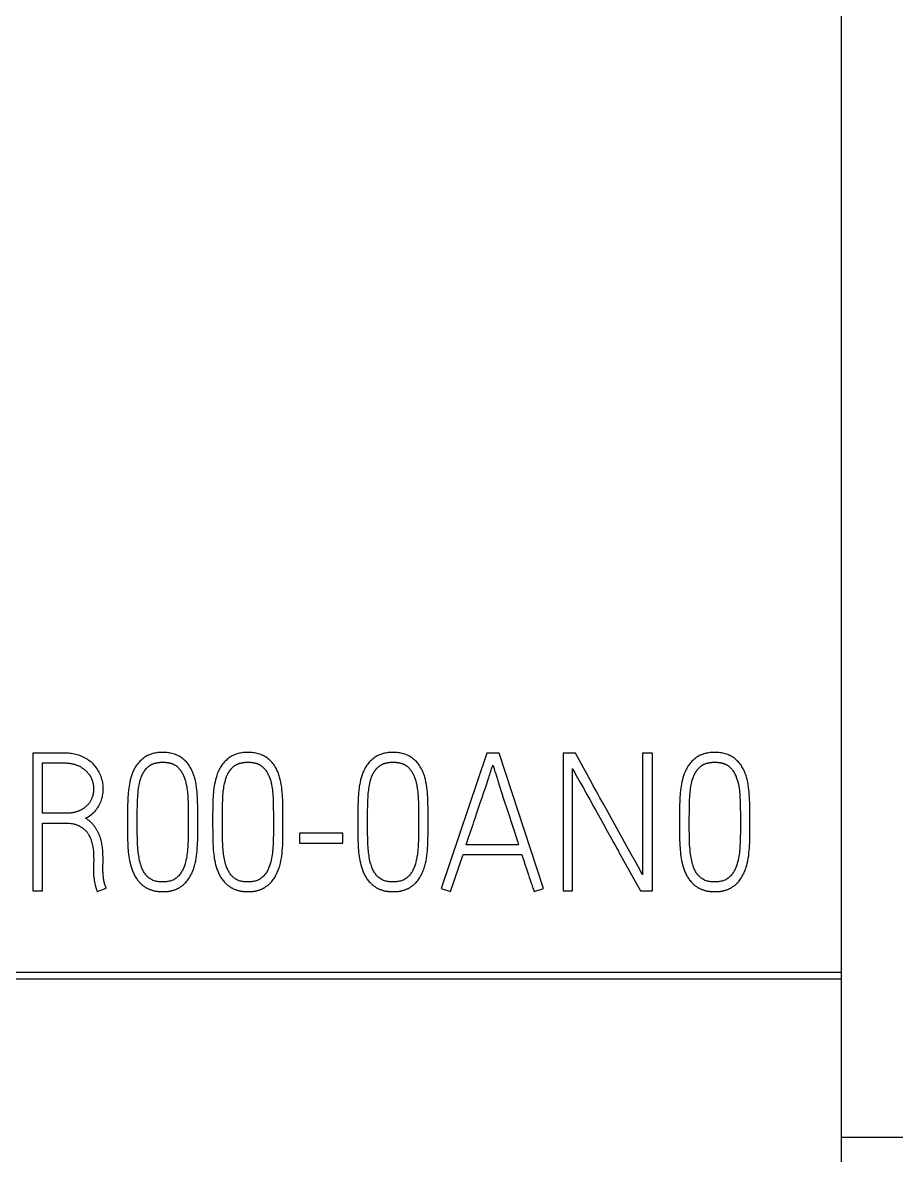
# Model space of a CAD drawing. Header units: millimetres. Extents: x 6750 to 121550, y -28210 to 66060.
# Drawn here: x 34171.4 to 34257, y 57531.3 to 57642.3 of the extents above; entities that cross this region are included whole.
import ezdxf

# ---------------------------------------------------------------- set-up
doc = ezdxf.new("R2010")
doc.units = ezdxf.units.MM
doc.layers.add('10000_FRONT', color=7, linetype='Continuous')
doc.layers.add('10500_FRONT_LABELING', color=7, linetype='Continuous')
doc.layers.add('DN.1. NET LIEN MANH', color=7, linetype='Continuous', lineweight=40)

# ---------------------------------------------------------------- blocks, each defined once
blk = doc.blocks.new('A$C0C6D7916')
at = {"layer": '10000_FRONT', "linetype": 'Continuous'}
for p, q in [((-7, 0), (-7, 117.137)), ((-7, 46.3), (-42, 46.3)), ((-7, 46.226), (-42, 46.226)), ((0, 44.5), (-7, 44.5))]:
    blk.add_line(p, q, dxfattribs=at)
at = {"layer": '10500_FRONT_LABELING', "linetype": 'Continuous'}
for p, q in [((-15.563, 48.691), (-15.821, 48.69)), ((-15.821, 48.69), (-15.821, 47.19)), ((-10.869, 48.692), (-11.366, 47.213)), ((-10.736, 48.692), (-10.869, 48.692)), ((-10.252, 47.213), (-10.736, 48.692)), ((-10.038, 48.69), (-10.038, 47.19)), ((-9.903, 48.69), (-10.038, 48.69)), ((-9.718, 48.353), (-9.903, 48.69)), ((-9.17, 48.69), (-9.17, 47.363)), ((-9.064, 48.69), (-9.17, 48.69)), ((-9.064, 47.19), (-9.064, 48.69)), ((-15.715, 48.035), (-15.715, 48.584)), ((-15.715, 48.584), (-15.476, 48.584)), ((-10.803, 48.559), (-10.791, 48.523)), ((-10.881, 48.323), (-10.847, 48.426)), ((-10.791, 48.523), (-10.784, 48.499)), ((-10.784, 48.499), (-10.776, 48.476)), ((-10.776, 48.476), (-10.772, 48.464)), ((-10.772, 48.464), (-10.769, 48.452)), ((-9.935, 47.19), (-9.935, 48.522)), ((-10.901, 48.265), (-10.881, 48.323)), ((-10.941, 48.147), (-10.921, 48.206)), ((-10.921, 48.206), (-10.901, 48.265)), ((-10.686, 48.194), (-10.64, 48.055)), ((-9.778, 48.24), (-9.747, 48.184)), ((-9.635, 48.204), (-9.656, 48.241)), ((-9.615, 48.166), (-9.635, 48.204)), ((-14.127, 48.121), (-14.127, 48.079)), ((-14.127, 48.079), (-14.126, 48.038)), ((-14.022, 48.015), (-14.022, 48.071)), ((-13.198, 48.121), (-13.198, 48.079)), ((-13.198, 48.079), (-13.197, 48.038)), ((-13.093, 48.015), (-13.093, 48.071)), ((-11.615, 48.121), (-11.614, 48.079)), ((-11.614, 48.079), (-11.614, 48.038)), ((-11.51, 48.015), (-11.51, 48.071)), ((-11, 47.971), (-10.966, 48.074)), ((-10.966, 48.074), (-10.941, 48.147)), ((-10.64, 48.055), (-10.585, 47.887)), ((-9.573, 48.091), (-9.615, 48.166)), ((-8.105, 48.121), (-8.105, 48.079)), ((-8.105, 48.079), (-8.104, 48.038)), ((-8, 48.015), (-8, 48.071)), ((-15.462, 48.035), (-15.715, 48.035)), ((-14.789, 47.935), (-14.788, 47.796)), ((-14.126, 48.038), (-14.126, 47.996)), ((-14.126, 47.996), (-14.126, 47.955)), ((-14.126, 47.955), (-14.126, 47.914)), ((-14.022, 47.96), (-14.022, 48.015)), ((-13.86, 47.935), (-13.859, 47.796)), ((-13.197, 48.038), (-13.197, 47.996)), ((-13.197, 47.996), (-13.197, 47.955)), ((-13.197, 47.955), (-13.197, 47.914)), ((-13.093, 47.96), (-13.093, 48.015)), ((-12.276, 47.935), (-12.276, 47.796)), ((-11.614, 48.038), (-11.614, 47.996)), ((-11.614, 47.996), (-11.613, 47.955)), ((-11.613, 47.955), (-11.613, 47.914)), ((-11.509, 47.96), (-11.51, 48.015)), ((-11.01, 47.941), (-11, 47.971)), ((-9.653, 48.015), (-9.58, 47.884)), ((-8.767, 47.935), (-8.766, 47.796)), ((-8.104, 48.038), (-8.104, 47.996)), ((-8.104, 47.996), (-8.104, 47.955)), ((-8.104, 47.955), (-8.104, 47.914)), ((-8, 47.96), (-8, 48.015)), ((-15.715, 47.19), (-15.715, 47.928)), ((-12.914, 47.816), (-12.914, 47.71)), ((-12.44, 47.816), (-12.914, 47.816)), ((-12.44, 47.71), (-12.44, 47.816)), ((-11.065, 47.78), (-11.055, 47.809)), ((-11.055, 47.809), (-11.04, 47.853)), ((-11.04, 47.853), (-11.03, 47.883)), ((-10.585, 47.887), (-10.567, 47.831)), ((-10.567, 47.831), (-10.549, 47.775)), ((-9.58, 47.884), (-9.57, 47.865)), ((-9.57, 47.865), (-9.518, 47.771)), ((-12.914, 47.71), (-12.44, 47.71)), ((-11.094, 47.691), (-11.065, 47.78)), ((-10.522, 47.691), (-11.094, 47.691)), ((-9.518, 47.771), (-9.486, 47.715)), ((-9.486, 47.715), (-9.466, 47.678)), ((-9.346, 47.68), (-9.366, 47.718)), ((-11.266, 47.18), (-11.129, 47.585)), ((-11.129, 47.585), (-10.487, 47.585)), ((-10.487, 47.585), (-10.479, 47.559)), ((-9.424, 47.603), (-9.194, 47.19)), ((-9.294, 47.587), (-9.346, 47.68)), ((-9.242, 47.494), (-9.294, 47.587)), ((-10.479, 47.559), (-10.467, 47.519)), ((-10.467, 47.519), (-10.454, 47.48)), ((-10.454, 47.48), (-10.437, 47.428)), ((-15.158, 47.423), (-15.16, 47.404)), ((-15.051, 47.331), (-15.052, 47.341)), ((-15.05, 47.326), (-15.051, 47.331)), ((-10.437, 47.428), (-10.415, 47.362)), ((-10.415, 47.362), (-10.407, 47.336)), ((-10.407, 47.336), (-10.398, 47.31)), ((-15.821, 47.19), (-15.715, 47.19)), ((-15.119, 47.18), (-15.021, 47.217)), ((-11.366, 47.213), (-11.266, 47.18)), ((-10.398, 47.31), (-10.389, 47.284)), ((-10.354, 47.18), (-10.252, 47.213)), ((-10.038, 47.19), (-9.935, 47.19)), ((-9.194, 47.19), (-9.064, 47.19))]:
    blk.add_line(p, q, dxfattribs=at)
for points in [[(-15.246, 47.981), (-15.232, 47.988), (-15.218, 47.997), (-15.204, 48.006), (-15.191, 48.015), (-15.178, 48.025), (-15.166, 48.035), (-15.154, 48.046), (-15.143, 48.058), (-15.133, 48.07), (-15.128, 48.076), (-15.123, 48.082), (-15.118, 48.089), (-15.114, 48.096), (-15.105, 48.109), (-15.097, 48.123), (-15.09, 48.137), (-15.084, 48.152), (-15.077, 48.167), (-15.072, 48.182), (-15.067, 48.197), (-15.063, 48.213), (-15.06, 48.228), (-15.057, 48.244), (-15.055, 48.26), (-15.053, 48.276), (-15.053, 48.293), (-15.053, 48.309), (-15.053, 48.325), (-15.055, 48.341), (-15.057, 48.357), (-15.059, 48.372), (-15.063, 48.388), (-15.067, 48.404), (-15.071, 48.419), (-15.076, 48.434), (-15.082, 48.449), (-15.089, 48.464), (-15.096, 48.478), (-15.103, 48.492), (-15.111, 48.506), (-15.12, 48.52), (-15.129, 48.533), (-15.139, 48.545), (-15.149, 48.557), (-15.16, 48.569), (-15.172, 48.58), (-15.183, 48.591), (-15.196, 48.601), (-15.209, 48.611), (-15.222, 48.62), (-15.236, 48.628), (-15.25, 48.636), (-15.264, 48.644), (-15.279, 48.651), (-15.294, 48.657), (-15.309, 48.663), (-15.324, 48.668), (-15.339, 48.673), (-15.355, 48.677), (-15.37, 48.681), (-15.386, 48.683), (-15.402, 48.686), (-15.418, 48.688), (-15.434, 48.689), (-15.45, 48.69), (-15.466, 48.69), (-15.498, 48.69), (-15.563, 48.691)], [(-14.022, 48.071), (-14.022, 48.099), (-14.023, 48.126), (-14.024, 48.154), (-14.024, 48.182), (-14.026, 48.209), (-14.028, 48.237), (-14.03, 48.265), (-14.033, 48.292), (-14.036, 48.32), (-14.04, 48.347), (-14.045, 48.374), (-14.051, 48.402), (-14.058, 48.428), (-14.062, 48.442), (-14.067, 48.455), (-14.071, 48.468), (-14.076, 48.481), (-14.082, 48.493), (-14.087, 48.506), (-14.094, 48.518), (-14.1, 48.53), (-14.107, 48.542), (-14.115, 48.554), (-14.123, 48.566), (-14.131, 48.577), (-14.14, 48.587), (-14.15, 48.598), (-14.159, 48.608), (-14.169, 48.617), (-14.18, 48.626), (-14.191, 48.635), (-14.202, 48.643), (-14.214, 48.65), (-14.226, 48.657), (-14.238, 48.664), (-14.251, 48.669), (-14.264, 48.675), (-14.277, 48.679), (-14.29, 48.684), (-14.304, 48.687), (-14.318, 48.69), (-14.331, 48.693), (-14.345, 48.695), (-14.359, 48.696), (-14.373, 48.697), (-14.387, 48.698), (-14.4, 48.698), (-14.414, 48.698), (-14.428, 48.698), (-14.442, 48.697), (-14.456, 48.696), (-14.47, 48.694), (-14.484, 48.692), (-14.497, 48.689), (-14.511, 48.685), (-14.524, 48.682), (-14.537, 48.677), (-14.55, 48.672), (-14.563, 48.667), (-14.576, 48.661), (-14.588, 48.654), (-14.6, 48.647), (-14.611, 48.639), (-14.622, 48.63), (-14.633, 48.622), (-14.643, 48.612), (-14.653, 48.603), (-14.663, 48.593), (-14.672, 48.582), (-14.681, 48.571), (-14.689, 48.56), (-14.697, 48.548), (-14.704, 48.536), (-14.711, 48.524), (-14.718, 48.512), (-14.724, 48.499), (-14.729, 48.486)], [(-13.093, 48.071), (-13.094, 48.099), (-13.094, 48.126), (-13.095, 48.154), (-13.096, 48.182), (-13.097, 48.209), (-13.099, 48.237), (-13.101, 48.265), (-13.104, 48.292), (-13.107, 48.32), (-13.112, 48.347), (-13.117, 48.374), (-13.122, 48.402), (-13.129, 48.428), (-13.133, 48.442), (-13.138, 48.455), (-13.142, 48.468), (-13.147, 48.481), (-13.153, 48.493), (-13.159, 48.506), (-13.165, 48.518), (-13.171, 48.53), (-13.179, 48.542), (-13.186, 48.554), (-13.194, 48.566), (-13.203, 48.577), (-13.211, 48.587), (-13.221, 48.598), (-13.23, 48.608), (-13.241, 48.617), (-13.251, 48.626), (-13.262, 48.635), (-13.273, 48.643), (-13.285, 48.65), (-13.297, 48.657), (-13.309, 48.664), (-13.322, 48.669), (-13.335, 48.675), (-13.348, 48.679), (-13.362, 48.684), (-13.375, 48.687), (-13.389, 48.69), (-13.402, 48.693), (-13.416, 48.695), (-13.43, 48.696), (-13.444, 48.697), (-13.458, 48.698), (-13.472, 48.698), (-13.486, 48.698), (-13.499, 48.698), (-13.513, 48.697), (-13.527, 48.696), (-13.541, 48.694), (-13.555, 48.692), (-13.568, 48.689), (-13.582, 48.685), (-13.595, 48.682), (-13.609, 48.677), (-13.622, 48.672), (-13.634, 48.667), (-13.647, 48.661), (-13.659, 48.654), (-13.671, 48.647), (-13.682, 48.639), (-13.693, 48.63), (-13.704, 48.622), (-13.714, 48.612), (-13.724, 48.603), (-13.734, 48.593), (-13.743, 48.582), (-13.752, 48.571), (-13.76, 48.56), (-13.768, 48.548), (-13.775, 48.536), (-13.782, 48.524), (-13.789, 48.512), (-13.795, 48.499), (-13.8, 48.486)], [(-11.51, 48.071), (-11.51, 48.099), (-11.511, 48.126), (-11.511, 48.154), (-11.512, 48.182), (-11.514, 48.209), (-11.515, 48.237), (-11.518, 48.265), (-11.521, 48.292), (-11.524, 48.32), (-11.528, 48.347), (-11.533, 48.374), (-11.539, 48.402), (-11.546, 48.428), (-11.55, 48.442), (-11.554, 48.455), (-11.559, 48.468), (-11.564, 48.481), (-11.569, 48.493), (-11.575, 48.506), (-11.581, 48.518), (-11.588, 48.53), (-11.595, 48.542), (-11.603, 48.554), (-11.611, 48.566), (-11.619, 48.577), (-11.628, 48.587), (-11.637, 48.598), (-11.647, 48.608), (-11.657, 48.617), (-11.668, 48.626), (-11.679, 48.635), (-11.69, 48.643), (-11.702, 48.65), (-11.714, 48.657), (-11.726, 48.664), (-11.739, 48.669), (-11.752, 48.675), (-11.765, 48.679), (-11.778, 48.684), (-11.792, 48.687), (-11.805, 48.69), (-11.819, 48.693), (-11.833, 48.695), (-11.847, 48.696), (-11.861, 48.697), (-11.874, 48.698), (-11.888, 48.698), (-11.902, 48.698), (-11.916, 48.698), (-11.93, 48.697), (-11.944, 48.696), (-11.958, 48.694), (-11.971, 48.692), (-11.985, 48.689), (-11.999, 48.685), (-12.012, 48.682), (-12.025, 48.677), (-12.038, 48.672), (-12.051, 48.667), (-12.064, 48.661), (-12.076, 48.654), (-12.088, 48.647), (-12.099, 48.639), (-12.11, 48.63), (-12.121, 48.622), (-12.131, 48.612), (-12.141, 48.603), (-12.151, 48.593), (-12.16, 48.582), (-12.168, 48.571), (-12.177, 48.56), (-12.184, 48.548), (-12.192, 48.536), (-12.199, 48.524), (-12.205, 48.512), (-12.211, 48.499), (-12.217, 48.486)], [(-8, 48.071), (-8.001, 48.099), (-8.001, 48.126), (-8.002, 48.154), (-8.003, 48.182), (-8.004, 48.209), (-8.006, 48.237), (-8.008, 48.265), (-8.011, 48.292), (-8.015, 48.32), (-8.019, 48.347), (-8.024, 48.374), (-8.03, 48.402), (-8.037, 48.428), (-8.041, 48.442), (-8.045, 48.455), (-8.05, 48.468), (-8.055, 48.481), (-8.06, 48.493), (-8.066, 48.506), (-8.072, 48.518), (-8.079, 48.53), (-8.086, 48.542), (-8.093, 48.554), (-8.101, 48.566), (-8.11, 48.577), (-8.119, 48.587), (-8.128, 48.598), (-8.138, 48.608), (-8.148, 48.617), (-8.158, 48.626), (-8.169, 48.635), (-8.18, 48.643), (-8.192, 48.65), (-8.204, 48.657), (-8.217, 48.664), (-8.229, 48.669), (-8.242, 48.675), (-8.255, 48.679), (-8.269, 48.684), (-8.282, 48.687), (-8.296, 48.69), (-8.31, 48.693), (-8.323, 48.695), (-8.337, 48.696), (-8.351, 48.697), (-8.365, 48.698), (-8.379, 48.698), (-8.393, 48.698), (-8.407, 48.698), (-8.421, 48.697), (-8.434, 48.696), (-8.448, 48.694), (-8.462, 48.692), (-8.476, 48.689), (-8.489, 48.685), (-8.502, 48.682), (-8.516, 48.677), (-8.529, 48.672), (-8.542, 48.667), (-8.554, 48.661), (-8.566, 48.654), (-8.578, 48.647), (-8.59, 48.639), (-8.601, 48.63), (-8.611, 48.622), (-8.622, 48.612), (-8.632, 48.603), (-8.641, 48.593), (-8.65, 48.582), (-8.659, 48.571), (-8.667, 48.56), (-8.675, 48.548), (-8.682, 48.536), (-8.689, 48.524), (-8.696, 48.512), (-8.702, 48.499), (-8.707, 48.486)], [(-15.476, 48.584), (-15.468, 48.584), (-15.459, 48.584), (-15.451, 48.583), (-15.442, 48.583), (-15.434, 48.582), (-15.426, 48.581), (-15.417, 48.58), (-15.409, 48.578), (-15.401, 48.577), (-15.392, 48.575), (-15.384, 48.573), (-15.376, 48.571), (-15.368, 48.569), (-15.36, 48.567), (-15.352, 48.564), (-15.344, 48.561), (-15.336, 48.558), (-15.329, 48.555), (-15.321, 48.551), (-15.314, 48.548), (-15.306, 48.544), (-15.299, 48.54), (-15.292, 48.536), (-15.285, 48.531), (-15.278, 48.527), (-15.271, 48.522), (-15.264, 48.517), (-15.257, 48.511), (-15.251, 48.506), (-15.245, 48.5), (-15.238, 48.495), (-15.232, 48.489), (-15.227, 48.482), (-15.221, 48.476), (-15.216, 48.47), (-15.211, 48.463), (-15.206, 48.456), (-15.203, 48.453), (-15.201, 48.449), (-15.199, 48.445), (-15.197, 48.442), (-15.194, 48.438), (-15.192, 48.435), (-15.19, 48.431), (-15.188, 48.427), (-15.186, 48.423), (-15.185, 48.42), (-15.183, 48.416), (-15.181, 48.412), (-15.18, 48.408), (-15.178, 48.404)], [(-14.576, 48.53), (-14.571, 48.535), (-14.567, 48.538), (-14.564, 48.542), (-14.56, 48.545), (-14.557, 48.548), (-14.553, 48.55), (-14.549, 48.553), (-14.545, 48.556), (-14.541, 48.558), (-14.537, 48.561), (-14.533, 48.563), (-14.529, 48.565), (-14.525, 48.567), (-14.521, 48.57), (-14.517, 48.571), (-14.512, 48.573), (-14.508, 48.575), (-14.503, 48.577), (-14.499, 48.578), (-14.494, 48.58), (-14.49, 48.581), (-14.485, 48.582), (-14.481, 48.583), (-14.476, 48.585), (-14.472, 48.586), (-14.467, 48.586), (-14.462, 48.587), (-14.458, 48.588), (-14.453, 48.589), (-14.448, 48.589), (-14.444, 48.59), (-14.439, 48.59), (-14.434, 48.591), (-14.43, 48.591), (-14.425, 48.592), (-14.42, 48.592), (-14.416, 48.592), (-14.411, 48.592), (-14.406, 48.592), (-14.402, 48.592), (-14.397, 48.592), (-14.392, 48.592), (-14.388, 48.592), (-14.383, 48.592), (-14.379, 48.591), (-14.374, 48.591), (-14.369, 48.59), (-14.365, 48.59), (-14.36, 48.589), (-14.355, 48.589), (-14.351, 48.588), (-14.346, 48.587), (-14.341, 48.586), (-14.337, 48.586), (-14.332, 48.584), (-14.328, 48.583), (-14.323, 48.582), (-14.318, 48.581), (-14.314, 48.58), (-14.309, 48.578), (-14.305, 48.577), (-14.301, 48.575), (-14.296, 48.573), (-14.292, 48.571), (-14.288, 48.569), (-14.283, 48.567), (-14.279, 48.565), (-14.275, 48.563), (-14.271, 48.561), (-14.267, 48.558), (-14.263, 48.556), (-14.259, 48.553), (-14.255, 48.55), (-14.251, 48.547), (-14.248, 48.545), (-14.244, 48.542), (-14.241, 48.538), (-14.237, 48.535), (-14.234, 48.532)], [(-13.647, 48.53), (-13.642, 48.535), (-13.639, 48.538), (-13.635, 48.542), (-13.632, 48.545), (-13.628, 48.548), (-13.624, 48.55), (-13.62, 48.553), (-13.617, 48.556), (-13.613, 48.558), (-13.609, 48.561), (-13.605, 48.563), (-13.6, 48.565), (-13.596, 48.567), (-13.592, 48.57), (-13.588, 48.571), (-13.583, 48.573), (-13.579, 48.575), (-13.575, 48.577), (-13.57, 48.578), (-13.566, 48.58), (-13.561, 48.581), (-13.557, 48.582), (-13.552, 48.583), (-13.547, 48.585), (-13.543, 48.586), (-13.538, 48.586), (-13.534, 48.587), (-13.529, 48.588), (-13.524, 48.589), (-13.52, 48.589), (-13.515, 48.59), (-13.51, 48.59), (-13.506, 48.591), (-13.501, 48.591), (-13.496, 48.592), (-13.492, 48.592), (-13.487, 48.592), (-13.482, 48.592), (-13.478, 48.592), (-13.473, 48.592), (-13.468, 48.592), (-13.464, 48.592), (-13.459, 48.592), (-13.454, 48.592), (-13.45, 48.591), (-13.445, 48.591), (-13.44, 48.59), (-13.436, 48.59), (-13.431, 48.589), (-13.426, 48.589), (-13.422, 48.588), (-13.417, 48.587), (-13.412, 48.586), (-13.408, 48.586), (-13.403, 48.584), (-13.399, 48.583), (-13.394, 48.582), (-13.39, 48.581), (-13.385, 48.58), (-13.381, 48.578), (-13.376, 48.577), (-13.372, 48.575), (-13.367, 48.573), (-13.363, 48.571), (-13.359, 48.569), (-13.355, 48.567), (-13.35, 48.565), (-13.346, 48.563), (-13.342, 48.561), (-13.338, 48.558), (-13.334, 48.556), (-13.33, 48.553), (-13.326, 48.55), (-13.323, 48.547), (-13.319, 48.545), (-13.315, 48.542), (-13.312, 48.538), (-13.308, 48.535), (-13.305, 48.532)], [(-12.064, 48.53), (-12.059, 48.535), (-12.055, 48.538), (-12.052, 48.542), (-12.048, 48.545), (-12.045, 48.548), (-12.041, 48.55), (-12.037, 48.553), (-12.033, 48.556), (-12.029, 48.558), (-12.025, 48.561), (-12.021, 48.563), (-12.017, 48.565), (-12.013, 48.567), (-12.009, 48.57), (-12.004, 48.571), (-12, 48.573), (-11.996, 48.575), (-11.991, 48.577), (-11.987, 48.578), (-11.982, 48.58), (-11.978, 48.581), (-11.973, 48.582), (-11.969, 48.583), (-11.964, 48.585), (-11.96, 48.586), (-11.955, 48.586), (-11.95, 48.587), (-11.946, 48.588), (-11.941, 48.589), (-11.936, 48.589), (-11.932, 48.59), (-11.927, 48.59), (-11.922, 48.591), (-11.918, 48.591), (-11.913, 48.592), (-11.908, 48.592), (-11.904, 48.592), (-11.899, 48.592), (-11.894, 48.592), (-11.89, 48.592), (-11.885, 48.592), (-11.88, 48.592), (-11.876, 48.592), (-11.871, 48.592), (-11.866, 48.591), (-11.862, 48.591), (-11.857, 48.59), (-11.852, 48.59), (-11.848, 48.589), (-11.843, 48.589), (-11.838, 48.588), (-11.834, 48.587), (-11.829, 48.586), (-11.825, 48.586), (-11.82, 48.584), (-11.815, 48.583), (-11.811, 48.582), (-11.806, 48.581), (-11.802, 48.58), (-11.797, 48.578), (-11.793, 48.577), (-11.788, 48.575), (-11.784, 48.573), (-11.78, 48.571), (-11.775, 48.569), (-11.771, 48.567), (-11.767, 48.565), (-11.763, 48.563), (-11.759, 48.561), (-11.755, 48.558), (-11.751, 48.556), (-11.747, 48.553), (-11.743, 48.55), (-11.739, 48.547), (-11.735, 48.545), (-11.732, 48.542), (-11.728, 48.538), (-11.725, 48.535), (-11.721, 48.532)], [(-10.832, 48.471), (-10.813, 48.53), (-10.808, 48.544), (-10.803, 48.559)], [(-8.554, 48.53), (-8.549, 48.535), (-8.546, 48.538), (-8.542, 48.542), (-8.539, 48.545), (-8.535, 48.548), (-8.531, 48.55), (-8.528, 48.553), (-8.524, 48.556), (-8.52, 48.558), (-8.516, 48.561), (-8.512, 48.563), (-8.508, 48.565), (-8.503, 48.567), (-8.499, 48.57), (-8.495, 48.571), (-8.49, 48.573), (-8.486, 48.575), (-8.482, 48.577), (-8.477, 48.578), (-8.473, 48.58), (-8.468, 48.581), (-8.464, 48.582), (-8.459, 48.583), (-8.455, 48.585), (-8.45, 48.586), (-8.445, 48.586), (-8.441, 48.587), (-8.436, 48.588), (-8.431, 48.589), (-8.427, 48.589), (-8.422, 48.59), (-8.417, 48.59), (-8.413, 48.591), (-8.408, 48.591), (-8.403, 48.592), (-8.399, 48.592), (-8.394, 48.592), (-8.389, 48.592), (-8.385, 48.592), (-8.38, 48.592), (-8.375, 48.592), (-8.371, 48.592), (-8.366, 48.592), (-8.361, 48.592), (-8.357, 48.591), (-8.352, 48.591), (-8.348, 48.59), (-8.343, 48.59), (-8.338, 48.589), (-8.334, 48.589), (-8.329, 48.588), (-8.324, 48.587), (-8.32, 48.586), (-8.315, 48.586), (-8.31, 48.584), (-8.306, 48.583), (-8.301, 48.582), (-8.297, 48.581), (-8.292, 48.58), (-8.288, 48.578), (-8.283, 48.577), (-8.279, 48.575), (-8.275, 48.573), (-8.27, 48.571), (-8.266, 48.569), (-8.262, 48.567), (-8.258, 48.565), (-8.253, 48.563), (-8.249, 48.561), (-8.245, 48.558), (-8.241, 48.556), (-8.237, 48.553), (-8.233, 48.55), (-8.23, 48.547), (-8.226, 48.545), (-8.222, 48.542), (-8.219, 48.538), (-8.215, 48.535), (-8.212, 48.532)], [(-14.729, 48.486), (-14.737, 48.464), (-14.745, 48.442), (-14.752, 48.42), (-14.758, 48.398), (-14.763, 48.375), (-14.768, 48.352), (-14.772, 48.33), (-14.775, 48.307), (-14.778, 48.284), (-14.781, 48.261), (-14.783, 48.237), (-14.784, 48.214), (-14.785, 48.191), (-14.786, 48.168), (-14.788, 48.121), (-14.788, 48.075), (-14.789, 48.028), (-14.789, 47.982), (-14.789, 47.935)], [(-14.682, 47.994), (-14.682, 48.031), (-14.682, 48.068), (-14.681, 48.105), (-14.68, 48.142), (-14.679, 48.178), (-14.677, 48.215), (-14.676, 48.233), (-14.674, 48.252), (-14.673, 48.27), (-14.671, 48.288), (-14.668, 48.306), (-14.666, 48.325), (-14.662, 48.343), (-14.659, 48.361), (-14.654, 48.379), (-14.649, 48.397), (-14.644, 48.414), (-14.638, 48.432)], [(-14.638, 48.432), (-14.636, 48.437), (-14.634, 48.442), (-14.632, 48.447), (-14.629, 48.452), (-14.627, 48.457), (-14.626, 48.459), (-14.625, 48.462), (-14.623, 48.464), (-14.622, 48.467), (-14.621, 48.469), (-14.619, 48.471), (-14.618, 48.474), (-14.617, 48.476), (-14.615, 48.478), (-14.614, 48.481), (-14.613, 48.483), (-14.611, 48.485), (-14.61, 48.488), (-14.608, 48.49), (-14.607, 48.492), (-14.605, 48.494), (-14.604, 48.497), (-14.602, 48.499), (-14.601, 48.501), (-14.599, 48.503), (-14.597, 48.505), (-14.596, 48.508), (-14.594, 48.51), (-14.592, 48.512), (-14.591, 48.514), (-14.589, 48.516), (-14.587, 48.518), (-14.585, 48.52), (-14.584, 48.522), (-14.582, 48.524), (-14.58, 48.526), (-14.578, 48.528), (-14.576, 48.53)], [(-14.234, 48.532), (-14.227, 48.524), (-14.22, 48.516), (-14.214, 48.508), (-14.207, 48.5), (-14.202, 48.491), (-14.196, 48.482), (-14.191, 48.473), (-14.186, 48.464), (-14.182, 48.455), (-14.177, 48.446), (-14.173, 48.436), (-14.169, 48.427), (-14.162, 48.407), (-14.156, 48.387), (-14.151, 48.367), (-14.147, 48.347), (-14.143, 48.327), (-14.14, 48.307), (-14.137, 48.286), (-14.135, 48.265), (-14.133, 48.245), (-14.131, 48.224), (-14.13, 48.203), (-14.129, 48.183), (-14.128, 48.162), (-14.128, 48.141), (-14.127, 48.121)], [(-13.8, 48.486), (-13.809, 48.464), (-13.816, 48.442), (-13.823, 48.42), (-13.829, 48.398), (-13.834, 48.375), (-13.839, 48.352), (-13.843, 48.33), (-13.847, 48.307), (-13.849, 48.284), (-13.852, 48.261), (-13.854, 48.237), (-13.855, 48.214), (-13.857, 48.191), (-13.857, 48.168), (-13.859, 48.121), (-13.859, 48.075), (-13.86, 48.028), (-13.86, 47.982), (-13.86, 47.935)], [(-13.753, 47.994), (-13.753, 48.031), (-13.753, 48.068), (-13.752, 48.105), (-13.751, 48.142), (-13.75, 48.178), (-13.748, 48.215), (-13.747, 48.233), (-13.745, 48.252), (-13.744, 48.27), (-13.742, 48.288), (-13.739, 48.306), (-13.737, 48.325), (-13.733, 48.343), (-13.73, 48.361), (-13.725, 48.379), (-13.721, 48.397), (-13.715, 48.414), (-13.709, 48.432)], [(-13.709, 48.432), (-13.707, 48.437), (-13.705, 48.442), (-13.703, 48.447), (-13.7, 48.452), (-13.698, 48.457), (-13.697, 48.459), (-13.696, 48.462), (-13.694, 48.464), (-13.693, 48.467), (-13.692, 48.469), (-13.691, 48.471), (-13.689, 48.474), (-13.688, 48.476), (-13.687, 48.478), (-13.685, 48.481), (-13.684, 48.483), (-13.682, 48.485), (-13.681, 48.488), (-13.679, 48.49), (-13.678, 48.492), (-13.676, 48.494), (-13.675, 48.497), (-13.673, 48.499), (-13.672, 48.501), (-13.67, 48.503), (-13.668, 48.505), (-13.667, 48.508), (-13.665, 48.51), (-13.663, 48.512), (-13.662, 48.514), (-13.66, 48.516), (-13.658, 48.518), (-13.656, 48.52), (-13.655, 48.522), (-13.653, 48.524), (-13.651, 48.526), (-13.649, 48.528), (-13.647, 48.53)], [(-13.305, 48.532), (-13.298, 48.524), (-13.291, 48.516), (-13.285, 48.508), (-13.279, 48.5), (-13.273, 48.491), (-13.267, 48.482), (-13.262, 48.473), (-13.257, 48.464), (-13.253, 48.455), (-13.248, 48.446), (-13.244, 48.436), (-13.241, 48.427), (-13.234, 48.407), (-13.227, 48.387), (-13.222, 48.367), (-13.218, 48.347), (-13.214, 48.327), (-13.211, 48.307), (-13.208, 48.286), (-13.206, 48.265), (-13.204, 48.245), (-13.202, 48.224), (-13.201, 48.203), (-13.2, 48.183), (-13.199, 48.162), (-13.199, 48.141), (-13.198, 48.121)], [(-12.217, 48.486), (-12.225, 48.464), (-12.233, 48.442), (-12.24, 48.42), (-12.246, 48.398), (-12.251, 48.375), (-12.256, 48.352), (-12.26, 48.33), (-12.263, 48.307), (-12.266, 48.284), (-12.269, 48.261), (-12.27, 48.237), (-12.272, 48.214), (-12.273, 48.191), (-12.274, 48.168), (-12.275, 48.121), (-12.276, 48.075), (-12.276, 48.028), (-12.277, 47.982), (-12.276, 47.935)], [(-12.17, 47.994), (-12.17, 48.031), (-12.17, 48.068), (-12.169, 48.105), (-12.168, 48.142), (-12.167, 48.178), (-12.165, 48.215), (-12.164, 48.233), (-12.162, 48.252), (-12.16, 48.27), (-12.158, 48.288), (-12.156, 48.306), (-12.153, 48.325), (-12.15, 48.343), (-12.146, 48.361), (-12.142, 48.379), (-12.137, 48.397), (-12.132, 48.414), (-12.126, 48.432)], [(-12.126, 48.432), (-12.124, 48.437), (-12.122, 48.442), (-12.119, 48.447), (-12.117, 48.452), (-12.115, 48.457), (-12.114, 48.459), (-12.112, 48.462), (-12.111, 48.464), (-12.11, 48.467), (-12.109, 48.469), (-12.107, 48.471), (-12.106, 48.474), (-12.105, 48.476), (-12.103, 48.478), (-12.102, 48.481), (-12.1, 48.483), (-12.099, 48.485), (-12.098, 48.488), (-12.096, 48.49), (-12.095, 48.492), (-12.093, 48.494), (-12.092, 48.497), (-12.09, 48.499), (-12.088, 48.501), (-12.087, 48.503), (-12.085, 48.505), (-12.083, 48.508), (-12.082, 48.51), (-12.08, 48.512), (-12.078, 48.514), (-12.077, 48.516), (-12.075, 48.518), (-12.073, 48.52), (-12.071, 48.522), (-12.07, 48.524), (-12.068, 48.526), (-12.066, 48.528), (-12.064, 48.53)], [(-11.721, 48.532), (-11.714, 48.524), (-11.708, 48.516), (-11.701, 48.508), (-11.695, 48.5), (-11.69, 48.491), (-11.684, 48.482), (-11.679, 48.473), (-11.674, 48.464), (-11.669, 48.455), (-11.665, 48.446), (-11.661, 48.436), (-11.657, 48.427), (-11.65, 48.407), (-11.644, 48.387), (-11.639, 48.367), (-11.634, 48.347), (-11.631, 48.327), (-11.628, 48.307), (-11.625, 48.286), (-11.622, 48.265), (-11.621, 48.245), (-11.619, 48.224), (-11.618, 48.203), (-11.617, 48.183), (-11.616, 48.162), (-11.615, 48.141), (-11.615, 48.121)], [(-10.847, 48.426), (-10.842, 48.441), (-10.837, 48.456), (-10.832, 48.471)], [(-10.769, 48.452), (-10.758, 48.418), (-10.749, 48.39), (-10.686, 48.194)], [(-9.935, 48.522), (-9.925, 48.503), (-9.914, 48.484), (-9.904, 48.465), (-9.894, 48.446), (-9.852, 48.371)], [(-8.707, 48.486), (-8.716, 48.464), (-8.723, 48.442), (-8.73, 48.42), (-8.736, 48.398), (-8.742, 48.375), (-8.746, 48.352), (-8.75, 48.33), (-8.754, 48.307), (-8.757, 48.284), (-8.759, 48.261), (-8.761, 48.237), (-8.763, 48.214), (-8.764, 48.191), (-8.765, 48.168), (-8.766, 48.121), (-8.767, 48.075), (-8.767, 48.028), (-8.767, 47.982), (-8.767, 47.935)], [(-8.661, 47.994), (-8.66, 48.031), (-8.66, 48.068), (-8.66, 48.105), (-8.659, 48.142), (-8.657, 48.178), (-8.655, 48.215), (-8.654, 48.233), (-8.653, 48.252), (-8.651, 48.27), (-8.649, 48.288), (-8.647, 48.306), (-8.644, 48.325), (-8.641, 48.343), (-8.637, 48.361), (-8.633, 48.379), (-8.628, 48.397), (-8.622, 48.414), (-8.616, 48.432)], [(-8.616, 48.432), (-8.614, 48.437), (-8.612, 48.442), (-8.61, 48.447), (-8.608, 48.452), (-8.605, 48.457), (-8.604, 48.459), (-8.603, 48.462), (-8.602, 48.464), (-8.6, 48.467), (-8.599, 48.469), (-8.598, 48.471), (-8.596, 48.474), (-8.595, 48.476), (-8.594, 48.478), (-8.592, 48.481), (-8.591, 48.483), (-8.59, 48.485), (-8.588, 48.488), (-8.587, 48.49), (-8.585, 48.492), (-8.584, 48.494), (-8.582, 48.497), (-8.58, 48.499), (-8.579, 48.501), (-8.577, 48.503), (-8.576, 48.505), (-8.574, 48.508), (-8.572, 48.51), (-8.571, 48.512), (-8.569, 48.514), (-8.567, 48.516), (-8.565, 48.518), (-8.564, 48.52), (-8.562, 48.522), (-8.56, 48.524), (-8.558, 48.526), (-8.556, 48.528), (-8.554, 48.53)], [(-8.212, 48.532), (-8.205, 48.524), (-8.198, 48.516), (-8.192, 48.508), (-8.186, 48.5), (-8.18, 48.491), (-8.175, 48.482), (-8.169, 48.473), (-8.165, 48.464), (-8.16, 48.455), (-8.156, 48.446), (-8.151, 48.436), (-8.148, 48.427), (-8.141, 48.407), (-8.135, 48.387), (-8.129, 48.367), (-8.125, 48.347), (-8.121, 48.327), (-8.118, 48.307), (-8.115, 48.286), (-8.113, 48.265), (-8.111, 48.245), (-8.109, 48.224), (-8.108, 48.203), (-8.107, 48.183), (-8.106, 48.162), (-8.106, 48.141), (-8.105, 48.121)], [(-15.178, 48.404), (-15.176, 48.398), (-15.174, 48.392), (-15.172, 48.387), (-15.17, 48.381), (-15.168, 48.375), (-15.167, 48.369), (-15.165, 48.364), (-15.164, 48.358), (-15.163, 48.352), (-15.162, 48.346), (-15.161, 48.34), (-15.16, 48.334), (-15.16, 48.328), (-15.159, 48.322), (-15.159, 48.316), (-15.158, 48.31), (-15.158, 48.304), (-15.158, 48.298), (-15.158, 48.292), (-15.159, 48.286), (-15.159, 48.28), (-15.16, 48.274), (-15.16, 48.268), (-15.161, 48.262), (-15.162, 48.256), (-15.163, 48.25), (-15.164, 48.244), (-15.165, 48.238), (-15.167, 48.232), (-15.168, 48.226), (-15.17, 48.22), (-15.172, 48.215), (-15.174, 48.209), (-15.176, 48.203), (-15.178, 48.198), (-15.18, 48.192), (-15.183, 48.187), (-15.185, 48.181), (-15.188, 48.176), (-15.191, 48.171), (-15.194, 48.165), (-15.197, 48.16), (-15.2, 48.155), (-15.204, 48.15), (-15.207, 48.145), (-15.211, 48.141), (-15.215, 48.136), (-15.219, 48.131), (-15.223, 48.127), (-15.227, 48.122), (-15.231, 48.118)], [(-9.852, 48.371), (-9.831, 48.334), (-9.82, 48.315), (-9.778, 48.24)], [(-9.687, 48.297), (-9.708, 48.334), (-9.718, 48.353)], [(-9.747, 48.184), (-9.705, 48.109), (-9.695, 48.09), (-9.685, 48.071), (-9.653, 48.015)], [(-9.656, 48.241), (-9.677, 48.278), (-9.687, 48.297)], [(-15.231, 48.118), (-15.236, 48.113), (-15.241, 48.109), (-15.246, 48.104), (-15.251, 48.1), (-15.256, 48.096), (-15.262, 48.092), (-15.267, 48.088), (-15.273, 48.084), (-15.278, 48.081), (-15.284, 48.078), (-15.29, 48.074), (-15.295, 48.071), (-15.301, 48.068), (-15.307, 48.065), (-15.313, 48.062), (-15.319, 48.06), (-15.326, 48.057), (-15.332, 48.055), (-15.338, 48.053), (-15.344, 48.051), (-15.351, 48.049), (-15.357, 48.047), (-15.363, 48.045), (-15.37, 48.044), (-15.376, 48.043), (-15.383, 48.041), (-15.389, 48.04), (-15.396, 48.039), (-15.403, 48.038), (-15.409, 48.037), (-15.416, 48.037), (-15.422, 48.036), (-15.436, 48.035), (-15.449, 48.035), (-15.462, 48.035)], [(-9.366, 47.718), (-9.408, 47.792), (-9.573, 48.091)], [(-15.054, 47.492), (-15.054, 47.521), (-15.055, 47.55), (-15.055, 47.564), (-15.056, 47.579), (-15.056, 47.593), (-15.057, 47.608), (-15.058, 47.622), (-15.059, 47.636), (-15.061, 47.651), (-15.062, 47.665), (-15.064, 47.679), (-15.067, 47.694), (-15.069, 47.708), (-15.072, 47.722), (-15.076, 47.736), (-15.079, 47.75), (-15.081, 47.757), (-15.083, 47.764), (-15.086, 47.771), (-15.088, 47.778), (-15.09, 47.785), (-15.093, 47.792), (-15.096, 47.799), (-15.099, 47.805), (-15.102, 47.812), (-15.105, 47.818), (-15.108, 47.825), (-15.111, 47.831), (-15.115, 47.838), (-15.118, 47.844), (-15.122, 47.85), (-15.125, 47.857), (-15.129, 47.863), (-15.133, 47.869), (-15.137, 47.875), (-15.141, 47.881), (-15.146, 47.887), (-15.15, 47.893), (-15.154, 47.899), (-15.159, 47.904), (-15.164, 47.91), (-15.168, 47.915), (-15.173, 47.921), (-15.178, 47.926), (-15.183, 47.931), (-15.188, 47.936), (-15.193, 47.941), (-15.199, 47.946), (-15.204, 47.951), (-15.21, 47.956), (-15.216, 47.96), (-15.221, 47.964), (-15.227, 47.969), (-15.233, 47.973), (-15.24, 47.977), (-15.246, 47.981)], [(-14.635, 47.446), (-14.641, 47.464), (-14.647, 47.481), (-14.652, 47.499), (-14.656, 47.517), (-14.66, 47.535), (-14.663, 47.553), (-14.666, 47.571), (-14.669, 47.589), (-14.671, 47.607), (-14.673, 47.626), (-14.675, 47.644), (-14.677, 47.662), (-14.679, 47.699), (-14.68, 47.736), (-14.681, 47.772), (-14.682, 47.809), (-14.682, 47.846), (-14.682, 47.883), (-14.682, 47.994)], [(-14.163, 47.271), (-14.153, 47.281), (-14.144, 47.292), (-14.135, 47.302), (-14.127, 47.314), (-14.119, 47.325), (-14.111, 47.336), (-14.104, 47.348), (-14.098, 47.36), (-14.091, 47.373), (-14.085, 47.385), (-14.08, 47.398), (-14.074, 47.411), (-14.069, 47.424), (-14.065, 47.437), (-14.061, 47.45), (-14.057, 47.463), (-14.05, 47.49), (-14.044, 47.517), (-14.039, 47.545), (-14.035, 47.572), (-14.031, 47.6), (-14.029, 47.627), (-14.027, 47.655), (-14.025, 47.683), (-14.024, 47.711), (-14.023, 47.738), (-14.023, 47.766), (-14.023, 47.794), (-14.022, 47.821), (-14.022, 47.849), (-14.022, 47.877), (-14.022, 47.905), (-14.022, 47.96)], [(-13.707, 47.446), (-13.713, 47.464), (-13.718, 47.481), (-13.723, 47.499), (-13.727, 47.517), (-13.731, 47.535), (-13.735, 47.553), (-13.738, 47.571), (-13.74, 47.589), (-13.743, 47.607), (-13.745, 47.626), (-13.746, 47.644), (-13.748, 47.662), (-13.75, 47.699), (-13.752, 47.736), (-13.753, 47.772), (-13.753, 47.809), (-13.753, 47.846), (-13.753, 47.883), (-13.753, 47.994)], [(-13.234, 47.271), (-13.224, 47.281), (-13.215, 47.292), (-13.206, 47.302), (-13.198, 47.314), (-13.19, 47.325), (-13.182, 47.336), (-13.175, 47.348), (-13.169, 47.36), (-13.162, 47.373), (-13.156, 47.385), (-13.151, 47.398), (-13.146, 47.411), (-13.141, 47.424), (-13.136, 47.437), (-13.132, 47.45), (-13.128, 47.463), (-13.121, 47.49), (-13.115, 47.517), (-13.11, 47.545), (-13.106, 47.572), (-13.103, 47.6), (-13.1, 47.627), (-13.098, 47.655), (-13.096, 47.683), (-13.095, 47.711), (-13.095, 47.738), (-13.094, 47.766), (-13.094, 47.794), (-13.093, 47.821), (-13.093, 47.849), (-13.093, 47.877), (-13.093, 47.905), (-13.093, 47.96)], [(-12.123, 47.446), (-12.129, 47.464), (-12.135, 47.481), (-12.14, 47.499), (-12.144, 47.517), (-12.148, 47.535), (-12.151, 47.553), (-12.154, 47.571), (-12.157, 47.589), (-12.159, 47.607), (-12.161, 47.626), (-12.163, 47.644), (-12.164, 47.662), (-12.167, 47.699), (-12.168, 47.736), (-12.169, 47.772), (-12.17, 47.809), (-12.17, 47.846), (-12.17, 47.883), (-12.17, 47.994)], [(-11.651, 47.271), (-11.641, 47.281), (-11.632, 47.292), (-11.623, 47.302), (-11.615, 47.314), (-11.607, 47.325), (-11.599, 47.336), (-11.592, 47.348), (-11.585, 47.36), (-11.579, 47.373), (-11.573, 47.385), (-11.567, 47.398), (-11.562, 47.411), (-11.557, 47.424), (-11.553, 47.437), (-11.548, 47.45), (-11.545, 47.463), (-11.538, 47.49), (-11.532, 47.517), (-11.527, 47.545), (-11.523, 47.572), (-11.519, 47.6), (-11.517, 47.627), (-11.515, 47.655), (-11.513, 47.683), (-11.512, 47.711), (-11.511, 47.738), (-11.511, 47.766), (-11.51, 47.794), (-11.51, 47.821), (-11.51, 47.849), (-11.51, 47.877), (-11.51, 47.905), (-11.509, 47.96)], [(-11.03, 47.883), (-11.02, 47.912), (-11.015, 47.927), (-11.01, 47.941)], [(-8.614, 47.446), (-8.62, 47.464), (-8.625, 47.481), (-8.63, 47.499), (-8.634, 47.517), (-8.638, 47.535), (-8.642, 47.553), (-8.645, 47.571), (-8.647, 47.589), (-8.65, 47.607), (-8.652, 47.626), (-8.653, 47.644), (-8.655, 47.662), (-8.657, 47.699), (-8.659, 47.736), (-8.66, 47.772), (-8.66, 47.809), (-8.661, 47.846), (-8.661, 47.883), (-8.661, 47.994)], [(-8.141, 47.271), (-8.131, 47.281), (-8.122, 47.292), (-8.113, 47.302), (-8.105, 47.314), (-8.097, 47.325), (-8.09, 47.336), (-8.083, 47.348), (-8.076, 47.36), (-8.069, 47.373), (-8.064, 47.385), (-8.058, 47.398), (-8.053, 47.411), (-8.048, 47.424), (-8.043, 47.437), (-8.039, 47.45), (-8.035, 47.463), (-8.028, 47.49), (-8.022, 47.517), (-8.017, 47.545), (-8.013, 47.572), (-8.01, 47.6), (-8.007, 47.627), (-8.005, 47.655), (-8.004, 47.683), (-8.002, 47.711), (-8.002, 47.738), (-8.001, 47.766), (-8.001, 47.794), (-8.001, 47.821), (-8, 47.849), (-8, 47.877), (-8, 47.905), (-8, 47.96)], [(-15.715, 47.928), (-15.473, 47.928), (-15.46, 47.928), (-15.446, 47.928), (-15.433, 47.927), (-15.42, 47.926), (-15.407, 47.924), (-15.393, 47.922), (-15.38, 47.92), (-15.374, 47.918), (-15.367, 47.917), (-15.361, 47.915), (-15.354, 47.913), (-15.348, 47.911), (-15.342, 47.908), (-15.335, 47.906), (-15.329, 47.903), (-15.323, 47.901), (-15.317, 47.898), (-15.311, 47.895), (-15.305, 47.892), (-15.3, 47.888), (-15.294, 47.885), (-15.288, 47.881), (-15.283, 47.878), (-15.277, 47.874), (-15.272, 47.87), (-15.267, 47.866), (-15.262, 47.861), (-15.257, 47.857), (-15.252, 47.852), (-15.247, 47.847), (-15.243, 47.843), (-15.238, 47.838), (-15.234, 47.833), (-15.23, 47.827), (-15.226, 47.822), (-15.222, 47.817), (-15.219, 47.811), (-15.215, 47.806), (-15.212, 47.8), (-15.205, 47.788), (-15.199, 47.776), (-15.194, 47.764), (-15.189, 47.752), (-15.184, 47.739), (-15.18, 47.726), (-15.176, 47.713), (-15.173, 47.7), (-15.17, 47.687), (-15.168, 47.674), (-15.166, 47.661), (-15.164, 47.648), (-15.162, 47.635), (-15.161, 47.622), (-15.16, 47.608), (-15.159, 47.595), (-15.158, 47.582), (-15.158, 47.556), (-15.157, 47.529), (-15.158, 47.503)], [(-14.126, 47.914), (-14.126, 47.851), (-14.126, 47.831), (-14.126, 47.81), (-14.126, 47.789), (-14.127, 47.769), (-14.127, 47.748), (-14.128, 47.727), (-14.129, 47.707), (-14.13, 47.686), (-14.131, 47.665), (-14.133, 47.645), (-14.135, 47.624), (-14.137, 47.603), (-14.14, 47.583), (-14.143, 47.563), (-14.146, 47.542), (-14.151, 47.522), (-14.156, 47.502), (-14.161, 47.482), (-14.168, 47.462), (-14.175, 47.443), (-14.179, 47.433), (-14.183, 47.424), (-14.188, 47.414), (-14.192, 47.405), (-14.198, 47.396), (-14.203, 47.387), (-14.209, 47.379), (-14.215, 47.37), (-14.222, 47.362), (-14.228, 47.354), (-14.236, 47.347), (-14.243, 47.34), (-14.251, 47.333), (-14.259, 47.326), (-14.267, 47.32), (-14.276, 47.315), (-14.285, 47.31), (-14.295, 47.306), (-14.304, 47.302), (-14.314, 47.299), (-14.324, 47.296), (-14.334, 47.293), (-14.344, 47.291), (-14.354, 47.289), (-14.365, 47.288), (-14.375, 47.287), (-14.385, 47.286), (-14.396, 47.286), (-14.406, 47.286), (-14.417, 47.286), (-14.427, 47.287), (-14.437, 47.287), (-14.448, 47.288), (-14.458, 47.29), (-14.468, 47.292), (-14.478, 47.294), (-14.488, 47.296), (-14.498, 47.299), (-14.507, 47.303), (-14.517, 47.307), (-14.526, 47.311), (-14.535, 47.316), (-14.544, 47.322), (-14.553, 47.328), (-14.561, 47.334), (-14.569, 47.341), (-14.576, 47.349), (-14.583, 47.356), (-14.59, 47.364), (-14.596, 47.373), (-14.602, 47.381), (-14.608, 47.39), (-14.614, 47.399), (-14.619, 47.408), (-14.623, 47.417), (-14.628, 47.427), (-14.632, 47.436), (-14.635, 47.446)], [(-13.197, 47.914), (-13.197, 47.851), (-13.197, 47.831), (-13.197, 47.81), (-13.197, 47.789), (-13.198, 47.769), (-13.198, 47.748), (-13.199, 47.727), (-13.2, 47.707), (-13.201, 47.686), (-13.202, 47.665), (-13.204, 47.645), (-13.206, 47.624), (-13.208, 47.603), (-13.211, 47.583), (-13.214, 47.563), (-13.218, 47.542), (-13.222, 47.522), (-13.227, 47.502), (-13.232, 47.482), (-13.239, 47.462), (-13.246, 47.443), (-13.25, 47.433), (-13.254, 47.424), (-13.259, 47.414), (-13.264, 47.405), (-13.269, 47.396), (-13.274, 47.387), (-13.28, 47.379), (-13.286, 47.37), (-13.293, 47.362), (-13.3, 47.354), (-13.307, 47.347), (-13.314, 47.34), (-13.322, 47.333), (-13.33, 47.326), (-13.339, 47.32), (-13.347, 47.315), (-13.357, 47.31), (-13.366, 47.306), (-13.375, 47.302), (-13.385, 47.299), (-13.395, 47.296), (-13.405, 47.293), (-13.415, 47.291), (-13.426, 47.289), (-13.436, 47.288), (-13.446, 47.287), (-13.457, 47.286), (-13.467, 47.286), (-13.477, 47.286), (-13.488, 47.286), (-13.498, 47.287), (-13.508, 47.287), (-13.519, 47.288), (-13.529, 47.29), (-13.539, 47.292), (-13.549, 47.294), (-13.559, 47.296), (-13.569, 47.299), (-13.579, 47.303), (-13.588, 47.307), (-13.598, 47.311), (-13.607, 47.316), (-13.615, 47.322), (-13.624, 47.328), (-13.632, 47.334), (-13.64, 47.341), (-13.647, 47.349), (-13.655, 47.356), (-13.661, 47.364), (-13.668, 47.373), (-13.674, 47.381), (-13.679, 47.39), (-13.685, 47.399), (-13.69, 47.408), (-13.694, 47.417), (-13.699, 47.427), (-13.703, 47.436), (-13.707, 47.446)], [(-11.613, 47.914), (-11.614, 47.851), (-11.614, 47.831), (-11.614, 47.81), (-11.614, 47.789), (-11.614, 47.769), (-11.615, 47.748), (-11.616, 47.727), (-11.617, 47.707), (-11.618, 47.686), (-11.619, 47.665), (-11.621, 47.645), (-11.623, 47.624), (-11.625, 47.603), (-11.627, 47.583), (-11.631, 47.563), (-11.634, 47.542), (-11.639, 47.522), (-11.643, 47.502), (-11.649, 47.482), (-11.655, 47.462), (-11.663, 47.443), (-11.667, 47.433), (-11.671, 47.424), (-11.675, 47.414), (-11.68, 47.405), (-11.685, 47.396), (-11.691, 47.387), (-11.697, 47.379), (-11.703, 47.37), (-11.709, 47.362), (-11.716, 47.354), (-11.723, 47.347), (-11.731, 47.34), (-11.739, 47.333), (-11.747, 47.326), (-11.755, 47.32), (-11.764, 47.315), (-11.773, 47.31), (-11.783, 47.306), (-11.792, 47.302), (-11.802, 47.299), (-11.812, 47.296), (-11.822, 47.293), (-11.832, 47.291), (-11.842, 47.289), (-11.853, 47.288), (-11.863, 47.287), (-11.873, 47.286), (-11.884, 47.286), (-11.894, 47.286), (-11.904, 47.286), (-11.915, 47.287), (-11.925, 47.287), (-11.935, 47.288), (-11.946, 47.29), (-11.956, 47.292), (-11.966, 47.294), (-11.976, 47.296), (-11.986, 47.299), (-11.995, 47.303), (-12.005, 47.307), (-12.014, 47.311), (-12.023, 47.316), (-12.032, 47.322), (-12.041, 47.328), (-12.049, 47.334), (-12.057, 47.341), (-12.064, 47.349), (-12.071, 47.356), (-12.078, 47.364), (-12.084, 47.373), (-12.09, 47.381), (-12.096, 47.39), (-12.101, 47.399), (-12.106, 47.408), (-12.111, 47.417), (-12.115, 47.427), (-12.12, 47.436), (-12.123, 47.446)], [(-8.104, 47.914), (-8.104, 47.851), (-8.104, 47.831), (-8.104, 47.81), (-8.105, 47.789), (-8.105, 47.769), (-8.106, 47.748), (-8.106, 47.727), (-8.107, 47.707), (-8.108, 47.686), (-8.11, 47.665), (-8.111, 47.645), (-8.113, 47.624), (-8.115, 47.603), (-8.118, 47.583), (-8.121, 47.563), (-8.125, 47.542), (-8.129, 47.522), (-8.134, 47.502), (-8.14, 47.482), (-8.146, 47.462), (-8.153, 47.443), (-8.157, 47.433), (-8.161, 47.424), (-8.166, 47.414), (-8.171, 47.405), (-8.176, 47.396), (-8.181, 47.387), (-8.187, 47.379), (-8.193, 47.37), (-8.2, 47.362), (-8.207, 47.354), (-8.214, 47.347), (-8.221, 47.34), (-8.229, 47.333), (-8.237, 47.326), (-8.246, 47.32), (-8.255, 47.315), (-8.264, 47.31), (-8.273, 47.306), (-8.283, 47.302), (-8.292, 47.299), (-8.302, 47.296), (-8.312, 47.293), (-8.323, 47.291), (-8.333, 47.289), (-8.343, 47.288), (-8.353, 47.287), (-8.364, 47.286), (-8.374, 47.286), (-8.384, 47.286), (-8.395, 47.286), (-8.405, 47.287), (-8.416, 47.287), (-8.426, 47.288), (-8.436, 47.29), (-8.446, 47.292), (-8.456, 47.294), (-8.466, 47.296), (-8.476, 47.299), (-8.486, 47.303), (-8.495, 47.307), (-8.505, 47.311), (-8.514, 47.316), (-8.523, 47.322), (-8.531, 47.328), (-8.539, 47.334), (-8.547, 47.341), (-8.555, 47.349), (-8.562, 47.356), (-8.568, 47.364), (-8.575, 47.373), (-8.581, 47.381), (-8.586, 47.39), (-8.592, 47.399), (-8.597, 47.408), (-8.602, 47.417), (-8.606, 47.427), (-8.61, 47.436), (-8.614, 47.446)], [(-14.788, 47.796), (-14.787, 47.749), (-14.786, 47.703), (-14.785, 47.679), (-14.784, 47.656), (-14.782, 47.633), (-14.78, 47.61), (-14.777, 47.587), (-14.774, 47.564), (-14.77, 47.541), (-14.766, 47.518), (-14.761, 47.495), (-14.756, 47.472), (-14.75, 47.45), (-14.742, 47.428), (-14.738, 47.417), (-14.734, 47.406), (-14.73, 47.395), (-14.725, 47.385), (-14.72, 47.374), (-14.715, 47.364), (-14.71, 47.354), (-14.704, 47.344), (-14.698, 47.334), (-14.692, 47.324), (-14.685, 47.315), (-14.678, 47.306), (-14.671, 47.297), (-14.663, 47.288), (-14.656, 47.279), (-14.647, 47.271)], [(-13.859, 47.796), (-13.859, 47.749), (-13.857, 47.703), (-13.856, 47.679), (-13.855, 47.656), (-13.853, 47.633), (-13.851, 47.61), (-13.848, 47.587), (-13.845, 47.564), (-13.842, 47.541), (-13.837, 47.518), (-13.833, 47.495), (-13.827, 47.472), (-13.821, 47.45), (-13.814, 47.428), (-13.81, 47.417), (-13.805, 47.406), (-13.801, 47.395), (-13.796, 47.385), (-13.792, 47.374), (-13.786, 47.364), (-13.781, 47.354), (-13.775, 47.344), (-13.769, 47.334), (-13.763, 47.324), (-13.756, 47.315), (-13.749, 47.306), (-13.742, 47.297), (-13.735, 47.288), (-13.727, 47.279), (-13.718, 47.271)], [(-12.276, 47.796), (-12.275, 47.749), (-12.274, 47.703), (-12.273, 47.679), (-12.271, 47.656), (-12.27, 47.633), (-12.268, 47.61), (-12.265, 47.587), (-12.262, 47.564), (-12.258, 47.541), (-12.254, 47.518), (-12.249, 47.495), (-12.244, 47.472), (-12.237, 47.45), (-12.23, 47.428), (-12.226, 47.417), (-12.222, 47.406), (-12.218, 47.395), (-12.213, 47.385), (-12.208, 47.374), (-12.203, 47.364), (-12.198, 47.354), (-12.192, 47.344), (-12.186, 47.334), (-12.18, 47.324), (-12.173, 47.315), (-12.166, 47.306), (-12.159, 47.297), (-12.151, 47.288), (-12.143, 47.279), (-12.135, 47.271)], [(-10.549, 47.775), (-10.531, 47.719), (-10.522, 47.691)], [(-8.766, 47.796), (-8.766, 47.749), (-8.764, 47.703), (-8.763, 47.679), (-8.762, 47.656), (-8.76, 47.633), (-8.758, 47.61), (-8.755, 47.587), (-8.752, 47.564), (-8.749, 47.541), (-8.745, 47.518), (-8.74, 47.495), (-8.734, 47.472), (-8.728, 47.45), (-8.721, 47.428), (-8.717, 47.417), (-8.713, 47.406), (-8.708, 47.395), (-8.704, 47.385), (-8.699, 47.374), (-8.694, 47.364), (-8.688, 47.354), (-8.682, 47.344), (-8.676, 47.334), (-8.67, 47.324), (-8.663, 47.315), (-8.657, 47.306), (-8.649, 47.297), (-8.642, 47.288), (-8.634, 47.279), (-8.626, 47.271)], [(-9.466, 47.678), (-9.445, 47.64), (-9.434, 47.621), (-9.424, 47.603)], [(-15.158, 47.503), (-15.158, 47.45), (-15.158, 47.423)], [(-15.056, 47.416), (-15.056, 47.459), (-15.056, 47.463), (-15.056, 47.468), (-15.056, 47.473), (-15.056, 47.478), (-15.055, 47.482), (-15.055, 47.487), (-15.054, 47.492)], [(-9.17, 47.363), (-9.18, 47.381), (-9.19, 47.4), (-9.242, 47.494)], [(-15.16, 47.404), (-15.16, 47.398), (-15.16, 47.391), (-15.16, 47.384), (-15.159, 47.378), (-15.159, 47.371), (-15.159, 47.365), (-15.158, 47.358), (-15.158, 47.352), (-15.157, 47.345), (-15.156, 47.339), (-15.155, 47.332), (-15.154, 47.326), (-15.154, 47.319), (-15.153, 47.313), (-15.152, 47.306), (-15.151, 47.3), (-15.15, 47.293), (-15.148, 47.287), (-15.147, 47.281), (-15.146, 47.274), (-15.144, 47.268), (-15.143, 47.261), (-15.141, 47.255), (-15.14, 47.249), (-15.138, 47.242), (-15.136, 47.236), (-15.135, 47.23), (-15.133, 47.223), (-15.131, 47.217), (-15.129, 47.211), (-15.127, 47.205), (-15.125, 47.198), (-15.123, 47.192), (-15.121, 47.186), (-15.119, 47.18)], [(-15.052, 47.341), (-15.053, 47.35), (-15.053, 47.355), (-15.054, 47.359), (-15.054, 47.364), (-15.054, 47.369), (-15.055, 47.374), (-15.055, 47.378), (-15.055, 47.383), (-15.055, 47.388), (-15.056, 47.392), (-15.056, 47.397), (-15.056, 47.402), (-15.056, 47.407), (-15.056, 47.411), (-15.056, 47.416)], [(-15.021, 47.217), (-15.023, 47.222), (-15.025, 47.227), (-15.026, 47.232), (-15.028, 47.236), (-15.03, 47.241), (-15.031, 47.246), (-15.033, 47.251), (-15.035, 47.256), (-15.036, 47.261), (-15.038, 47.266), (-15.039, 47.271), (-15.04, 47.276), (-15.042, 47.281), (-15.043, 47.286), (-15.044, 47.291), (-15.045, 47.296), (-15.046, 47.301), (-15.047, 47.306), (-15.048, 47.311), (-15.049, 47.316), (-15.05, 47.321), (-15.05, 47.326)], [(-14.647, 47.271), (-14.642, 47.266), (-14.637, 47.261), (-14.632, 47.256), (-14.626, 47.252), (-14.621, 47.247), (-14.615, 47.243), (-14.61, 47.239), (-14.604, 47.235), (-14.598, 47.231), (-14.592, 47.227), (-14.586, 47.223), (-14.58, 47.22), (-14.573, 47.217), (-14.567, 47.213), (-14.561, 47.21), (-14.554, 47.208), (-14.547, 47.205), (-14.541, 47.202), (-14.534, 47.2), (-14.527, 47.198), (-14.521, 47.196), (-14.514, 47.194), (-14.507, 47.192), (-14.5, 47.19), (-14.493, 47.189), (-14.486, 47.187), (-14.479, 47.186), (-14.472, 47.185), (-14.465, 47.184), (-14.458, 47.183), (-14.451, 47.182), (-14.444, 47.181), (-14.437, 47.181), (-14.43, 47.18), (-14.423, 47.18), (-14.416, 47.18), (-14.409, 47.18), (-14.402, 47.18), (-14.395, 47.18), (-14.388, 47.18), (-14.381, 47.18), (-14.373, 47.181), (-14.366, 47.181), (-14.359, 47.182), (-14.352, 47.183), (-14.345, 47.183), (-14.338, 47.184), (-14.331, 47.186), (-14.324, 47.187), (-14.317, 47.188), (-14.31, 47.19), (-14.303, 47.191), (-14.296, 47.193), (-14.29, 47.195), (-14.283, 47.197), (-14.276, 47.2), (-14.27, 47.202), (-14.263, 47.205), (-14.256, 47.207), (-14.25, 47.21), (-14.243, 47.213), (-14.237, 47.216), (-14.231, 47.22), (-14.225, 47.223), (-14.218, 47.227), (-14.212, 47.231), (-14.206, 47.235), (-14.201, 47.239), (-14.195, 47.243), (-14.189, 47.247), (-14.184, 47.252), (-14.178, 47.256), (-14.173, 47.261), (-14.168, 47.266), (-14.163, 47.271)], [(-13.718, 47.271), (-13.713, 47.266), (-13.708, 47.261), (-13.703, 47.256), (-13.698, 47.252), (-13.692, 47.247), (-13.687, 47.243), (-13.681, 47.239), (-13.675, 47.235), (-13.669, 47.231), (-13.663, 47.227), (-13.657, 47.223), (-13.651, 47.22), (-13.645, 47.217), (-13.638, 47.213), (-13.632, 47.21), (-13.625, 47.208), (-13.619, 47.205), (-13.612, 47.202), (-13.605, 47.2), (-13.599, 47.198), (-13.592, 47.196), (-13.585, 47.194), (-13.578, 47.192), (-13.571, 47.19), (-13.564, 47.189), (-13.557, 47.187), (-13.55, 47.186), (-13.543, 47.185), (-13.536, 47.184), (-13.529, 47.183), (-13.522, 47.182), (-13.515, 47.181), (-13.508, 47.181), (-13.501, 47.18), (-13.494, 47.18), (-13.487, 47.18), (-13.48, 47.18), (-13.473, 47.18), (-13.466, 47.18), (-13.459, 47.18), (-13.452, 47.18), (-13.445, 47.181), (-13.438, 47.181), (-13.431, 47.182), (-13.424, 47.183), (-13.417, 47.183), (-13.409, 47.184), (-13.402, 47.186), (-13.395, 47.187), (-13.388, 47.188), (-13.381, 47.19), (-13.375, 47.191), (-13.368, 47.193), (-13.361, 47.195), (-13.354, 47.197), (-13.347, 47.2), (-13.341, 47.202), (-13.334, 47.205), (-13.328, 47.207), (-13.321, 47.21), (-13.315, 47.213), (-13.308, 47.216), (-13.302, 47.22), (-13.296, 47.223), (-13.29, 47.227), (-13.284, 47.231), (-13.278, 47.235), (-13.272, 47.239), (-13.266, 47.243), (-13.26, 47.247), (-13.255, 47.252), (-13.25, 47.256), (-13.244, 47.261), (-13.239, 47.266), (-13.234, 47.271)], [(-12.135, 47.271), (-12.13, 47.266), (-12.125, 47.261), (-12.12, 47.256), (-12.114, 47.252), (-12.109, 47.247), (-12.103, 47.243), (-12.097, 47.239), (-12.092, 47.235), (-12.086, 47.231), (-12.08, 47.227), (-12.074, 47.223), (-12.068, 47.22), (-12.061, 47.217), (-12.055, 47.213), (-12.048, 47.21), (-12.042, 47.208), (-12.035, 47.205), (-12.029, 47.202), (-12.022, 47.2), (-12.015, 47.198), (-12.009, 47.196), (-12.002, 47.194), (-11.995, 47.192), (-11.988, 47.19), (-11.981, 47.189), (-11.974, 47.187), (-11.967, 47.186), (-11.96, 47.185), (-11.953, 47.184), (-11.946, 47.183), (-11.939, 47.182), (-11.932, 47.181), (-11.925, 47.181), (-11.918, 47.18), (-11.911, 47.18), (-11.904, 47.18), (-11.897, 47.18), (-11.889, 47.18), (-11.882, 47.18), (-11.875, 47.18), (-11.868, 47.18), (-11.861, 47.181), (-11.854, 47.181), (-11.847, 47.182), (-11.84, 47.183), (-11.833, 47.183), (-11.826, 47.184), (-11.819, 47.186), (-11.812, 47.187), (-11.805, 47.188), (-11.798, 47.19), (-11.791, 47.191), (-11.784, 47.193), (-11.777, 47.195), (-11.771, 47.197), (-11.764, 47.2), (-11.757, 47.202), (-11.751, 47.205), (-11.744, 47.207), (-11.738, 47.21), (-11.731, 47.213), (-11.725, 47.216), (-11.719, 47.22), (-11.712, 47.223), (-11.706, 47.227), (-11.7, 47.231), (-11.694, 47.235), (-11.688, 47.239), (-11.683, 47.243), (-11.677, 47.247), (-11.672, 47.252), (-11.666, 47.256), (-11.661, 47.261), (-11.656, 47.266), (-11.651, 47.271)], [(-10.389, 47.284), (-10.384, 47.271), (-10.38, 47.258), (-10.375, 47.245), (-10.371, 47.232), (-10.367, 47.219), (-10.362, 47.206), (-10.358, 47.193), (-10.354, 47.18)], [(-8.626, 47.271), (-8.621, 47.266), (-8.615, 47.261), (-8.61, 47.256), (-8.605, 47.252), (-8.599, 47.247), (-8.594, 47.243), (-8.588, 47.239), (-8.582, 47.235), (-8.576, 47.231), (-8.57, 47.227), (-8.564, 47.223), (-8.558, 47.22), (-8.552, 47.217), (-8.545, 47.213), (-8.539, 47.21), (-8.532, 47.208), (-8.526, 47.205), (-8.519, 47.202), (-8.513, 47.2), (-8.506, 47.198), (-8.499, 47.196), (-8.492, 47.194), (-8.485, 47.192), (-8.479, 47.19), (-8.472, 47.189), (-8.465, 47.187), (-8.458, 47.186), (-8.451, 47.185), (-8.443, 47.184), (-8.436, 47.183), (-8.429, 47.182), (-8.422, 47.181), (-8.415, 47.181), (-8.408, 47.18), (-8.401, 47.18), (-8.394, 47.18), (-8.387, 47.18), (-8.38, 47.18), (-8.373, 47.18), (-8.366, 47.18), (-8.359, 47.18), (-8.352, 47.181), (-8.345, 47.181), (-8.338, 47.182), (-8.331, 47.183), (-8.324, 47.183), (-8.317, 47.184), (-8.31, 47.186), (-8.303, 47.187), (-8.296, 47.188), (-8.289, 47.19), (-8.282, 47.191), (-8.275, 47.193), (-8.268, 47.195), (-8.261, 47.197), (-8.255, 47.2), (-8.248, 47.202), (-8.241, 47.205), (-8.235, 47.207), (-8.228, 47.21), (-8.222, 47.213), (-8.215, 47.216), (-8.209, 47.22), (-8.203, 47.223), (-8.197, 47.227), (-8.191, 47.231), (-8.185, 47.235), (-8.179, 47.239), (-8.173, 47.243), (-8.168, 47.247), (-8.162, 47.252), (-8.157, 47.256), (-8.151, 47.261), (-8.146, 47.266), (-8.141, 47.271)]]:
    blk.add_lwpolyline(points, dxfattribs=at)

msp = doc.modelspace()

# ---------------------------------------------------------------- block references
at = {"layer": 'DN.1. NET LIEN MANH', "xscale": 8.981300112304329, "yscale": 8.981300112304329, "zscale": 8.981300112304329}
msp.add_blockref('A$C0C6D7916', (34314.458, 57133.431), dxfattribs=at)

doc.saveas('drawing.dxf')
